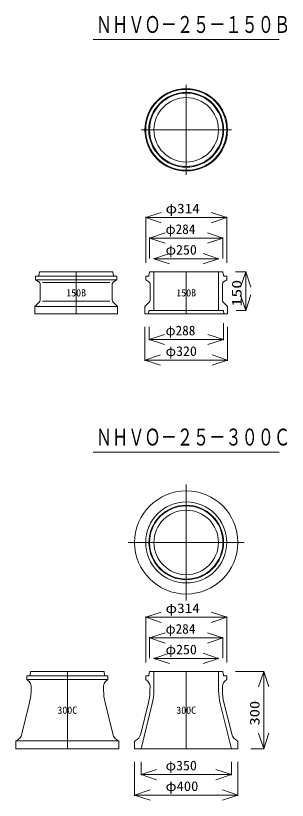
# Model space of a CAD drawing. Units: millimetres, scale not verified. Extents: x -6861 to 6861, y -5221 to 5221.
# Drawn here: x -3386 to -2334, y -1037 to 2005 of the extents above; entities that cross this region are included whole.
import ezdxf
from ezdxf.enums import TextEntityAlignment as Align

# ---------------------------------------------------------------- set-up
doc = ezdxf.new("R2010")
doc.units = ezdxf.units.MM
doc.header["$LTSCALE"] = 20
for name, color, linetype, lineweight in [('0-0_0', 7, 'Continuous', 18), ('0-4_TEMP', 3, 'Continuous', 18), ('0-5_細線', 7, 'Continuous', 18)]:
    doc.layers.add(name, color=color, linetype=linetype, lineweight=lineweight)
doc.layers.add('0-8_注釈', color=1, linetype='Continuous')
doc.styles.add('ＭＳ ゴシック', font='')
doc.styles.get('ＭＳ ゴシック').set_extended_font_data('MS Gothic')

msp = doc.modelspace()

# ---------------------------------------------------------------- linework, layer by layer
at = {"layer": '0-0_0'}
for p, q in [((-3085.84, 1912.64), (-2365.84, 1912.64)), ((-2725.84, 1737.64), (-2725.84, 1387.64)), ((-2900.84, 1562.64), (-2550.84, 1562.64)), ((-2882.84, 1222.64), (-2822.84, 1242.64)), ((-2882.84, 1046.44), (-2882.84, 1224.93)), ((-2882.84, 1222.64), (-2568.84, 1222.64)), ((-2882.84, 1222.64), (-2822.84, 1202.64)), ((-2568.84, 1222.64), (-2628.84, 1242.64)), ((-2568.84, 1222.64), (-2628.84, 1202.64)), ((-2568.84, 1046.44), (-2568.84, 1224.93)), ((-2867.84, 1142.64), (-2807.84, 1162.64)), ((-2583.84, 1142.64), (-2643.84, 1162.64)), ((-2867.84, 1063.44), (-2867.84, 1144.93)), ((-2867.84, 1142.64), (-2583.84, 1142.64)), ((-2867.84, 1142.64), (-2807.84, 1122.64)), ((-2583.84, 1142.64), (-2643.84, 1122.64)), ((-2583.84, 1063.44), (-2583.84, 1144.93)), ((-2850.84, 1062.64), (-2790.84, 1082.64)), ((-2600.84, 1062.64), (-2660.84, 1082.64)), ((-2850.84, 1063.44), (-2850.84, 1064.93)), ((-2600.84, 1062.64), (-2850.84, 1062.64)), ((-2850.84, 1062.64), (-2790.84, 1042.64)), ((-2600.84, 1062.64), (-2660.84, 1042.64)), ((-2600.84, 1063.44), (-2600.84, 1064.93)), ((-2534.72, 1012.64), (-2493.17, 1012.64)), ((-2495.46, 1012.64), (-2515.46, 952.64)), ((-2495.46, 1012.64), (-2495.46, 862.64)), ((-2495.46, 1012.64), (-2475.46, 952.64)), ((-2495.46, 862.64), (-2515.46, 922.64)), ((-2495.46, 862.64), (-2475.46, 922.64)), ((-2532.76, 862.64), (-2493.17, 862.64)), ((-2885.84, 798.84), (-2885.84, 667.36)), ((-2869.84, 798.84), (-2869.84, 747.36)), ((-2581.84, 812.84), (-2581.84, 747.36)), ((-2565.84, 798.84), (-2565.84, 667.36)), ((-2869.84, 749.64), (-2809.84, 769.64)), ((-2581.84, 749.64), (-2641.84, 769.64)), ((-2869.84, 749.64), (-2581.84, 749.64)), ((-2869.84, 749.64), (-2809.84, 729.64)), ((-2581.84, 749.64), (-2641.84, 729.64)), ((-2885.84, 669.64), (-2825.84, 689.64)), ((-2885.84, 669.64), (-2565.84, 669.64)), ((-2885.84, 669.64), (-2825.84, 649.64)), ((-2565.84, 669.64), (-2625.84, 689.64)), ((-2565.84, 669.64), (-2625.84, 649.64)), ((-3085.84, 312.64), (-2365.84, 312.64)), ((-2725.84, 187.64), (-2725.84, -262.36)), ((-2950.84, -37.36), (-2500.84, -37.36)), ((-2882.84, -327.36), (-2822.84, -307.36)), ((-2882.84, -503.56), (-2882.84, -325.07)), ((-2882.84, -327.36), (-2568.84, -327.36)), ((-2882.84, -327.36), (-2822.84, -347.36)), ((-2568.84, -327.36), (-2628.84, -307.36)), ((-2568.84, -327.36), (-2628.84, -347.36)), ((-2568.84, -503.56), (-2568.84, -325.07)), ((-2867.84, -407.36), (-2807.84, -387.36)), ((-2583.84, -407.36), (-2643.84, -387.36)), ((-2867.84, -486.56), (-2867.84, -405.07)), ((-2867.84, -407.36), (-2583.84, -407.36)), ((-2867.84, -407.36), (-2807.84, -427.36)), ((-2583.84, -407.36), (-2643.84, -427.36)), ((-2583.84, -486.56), (-2583.84, -405.07)), ((-2850.84, -487.36), (-2790.84, -467.36)), ((-2850.84, -486.56), (-2850.84, -485.07)), ((-2600.84, -487.36), (-2660.84, -467.36)), ((-2600.84, -486.56), (-2600.84, -485.07)), ((-2850.84, -487.36), (-2600.84, -487.36)), ((-2850.84, -487.36), (-2790.84, -507.36)), ((-2600.84, -487.36), (-2660.84, -507.36)), ((-2534.77, -537.36), (-2423.56, -537.36)), ((-2425.84, -537.36), (-2445.84, -597.36)), ((-2425.84, -537.36), (-2425.84, -837.36)), ((-2425.84, -537.36), (-2405.84, -597.36)), ((-2425.84, -837.36), (-2445.84, -777.36)), ((-2425.84, -837.36), (-2405.84, -777.36)), ((-2475.04, -837.36), (-2423.56, -837.36)), ((-2925.84, -888.16), (-2925.84, -1019.64)), ((-2900.84, -888.16), (-2900.84, -939.64)), ((-2550.84, -888.16), (-2550.84, -939.64)), ((-2525.84, -888.16), (-2525.84, -1019.64)), ((-2900.84, -937.36), (-2840.84, -917.36)), ((-2900.84, -937.36), (-2550.84, -937.36)), ((-2900.84, -937.36), (-2840.84, -957.36)), ((-2550.84, -937.36), (-2610.84, -917.36)), ((-2550.84, -937.36), (-2610.84, -957.36)), ((-2925.84, -1017.36), (-2865.84, -997.36)), ((-2525.84, -1017.36), (-2585.84, -997.36)), ((-2525.84, -1017.36), (-2925.84, -1017.36)), ((-2925.84, -1017.36), (-2865.84, -1037.36)), ((-2525.84, -1017.36), (-2585.84, -1037.36))]:
    msp.add_line(p, q, dxfattribs=at)
for centre, radius in [((-2725.84, 1562.64), 160), ((-2725.84, 1562.64), 157), ((-2725.84, 1562.64), 145), ((-2725.84, 1562.64), 142), ((-2725.84, 1562.64), 125), ((-2725.84, -37.36), 200), ((-2725.84, -37.36), 157), ((-2725.84, -37.36), 144.5), ((-2725.84, -37.36), 142), ((-2725.84, -37.36), 125)]:
    msp.add_circle(centre, radius, dxfattribs=at)
at = {"layer": '0-4_TEMP'}
for p, q in [((-3152.09, 1012.64), (-3152.09, 849.64)), ((-2725.84, 1012.64), (-2725.84, 849.64)), ((-3186.36, -537.36), (-3186.36, -837.36)), ((-2725.84, -537.36), (-2725.84, -837.36))]:
    msp.add_line(p, q, dxfattribs=at)
at = {"layer": '0-5_細線'}
for p, q in [((-3296.8, 997.29), (-3294.38, 1010.99)), ((-3292.41, 1012.64), (-3011.77, 1012.64)), ((-3007.38, 997.29), (-3009.8, 1010.99)), ((-2870.55, 997.29), (-2868.13, 1010.99)), ((-2866.17, 1012.64), (-2585.52, 1012.64)), ((-2850.84, 1012.64), (-2850.84, 862.64)), ((-2600.84, 1012.64), (-2600.84, 862.64)), ((-2581.13, 997.29), (-2583.55, 1010.99)), ((-3309.09, 995.64), (-3152.09, 995.64)), ((-3309.09, 995.64), (-3309.09, 980.64)), ((-3309.09, 980.64), (-3152.09, 980.64)), ((-3297.02, 973.54), (-3309.09, 980.64)), ((-2995.09, 995.64), (-3152.09, 995.64)), ((-2995.09, 980.64), (-3152.09, 980.64)), ((-2995.09, 980.64), (-3007.16, 973.54)), ((-2995.09, 995.64), (-2995.09, 980.64)), ((-2882.84, 995.64), (-2882.84, 980.64)), ((-2882.84, 995.64), (-2872.52, 995.64)), ((-2870.77, 973.54), (-2882.84, 980.64)), ((-2568.84, 980.64), (-2580.91, 973.54)), ((-2568.84, 995.64), (-2579.17, 995.64)), ((-2568.84, 995.64), (-2568.84, 980.64)), ((-3292.09, 901.78), (-3292.09, 964.92)), ((-3282.09, 970.64), (-3152.09, 970.64)), ((-3022.09, 970.64), (-3152.09, 970.64)), ((-3012.09, 964.92), (-3012.09, 901.78)), ((-2865.84, 901.78), (-2865.84, 964.92)), ((-2585.84, 964.92), (-2585.84, 901.78)), ((-3312.09, 877.64), (-3295.02, 894.71)), ((-3282.09, 897.64), (-3152.09, 897.64)), ((-3022.09, 897.64), (-3152.09, 897.64)), ((-2885.84, 877.64), (-2868.77, 894.71)), ((-2582.91, 894.71), (-2565.84, 877.64)), ((-3312.09, 877.64), (-3152.09, 877.64)), ((-3312.09, 877.64), (-3312.09, 849.64)), ((-2992.09, 877.64), (-3152.09, 877.64)), ((-2885.84, 877.64), (-2885.84, 849.64)), ((-2870.1, 860.95), (-2871.84, 849.64)), ((-2868.13, 862.64), (-2725.84, 862.64)), ((-2583.56, 862.64), (-2725.84, 862.64)), ((-2581.58, 860.95), (-2579.84, 849.64)), ((-2565.84, 877.64), (-2565.84, 849.64)), ((-3312.09, 849.64), (-2992.09, 849.64)), ((-2885.84, 849.64), (-2565.84, 849.64)), ((-3330.61, -552.65), (-3328.61, -539.07)), ((-3326.63, -537.36), (-3046.09, -537.36)), ((-3044.11, -539.07), (-3042.11, -552.65)), ((-2870.09, -552.65), (-2868.09, -539.07)), ((-2866.12, -537.36), (-2585.57, -537.36)), ((-2851.21, -611.69), (-2850.84, -537.36)), ((-2600.47, -611.69), (-2600.84, -537.36)), ((-2583.59, -539.07), (-2581.59, -552.65)), ((-3343.36, -554.36), (-3332.59, -554.36)), ((-3343.36, -554.36), (-3343.36, -567.55)), ((-3339.93, -569.36), (-3186.36, -569.36)), ((-3328.74, -554.36), (-3186.36, -554.36)), ((-3043.98, -554.36), (-3186.36, -554.36)), ((-3032.79, -569.36), (-3186.36, -569.36)), ((-3029.36, -554.36), (-3040.13, -554.36)), ((-3029.36, -554.36), (-3029.36, -567.56)), ((-2882.84, -554.36), (-2882.84, -567.55)), ((-2882.84, -554.36), (-2872.07, -554.36)), ((-2568.84, -554.36), (-2579.62, -554.36)), ((-2568.84, -554.36), (-2568.84, -567.56)), ((-3326.65, -596.4), (-3326.73, -611.62)), ((-3045.98, -611.65), (-3046.05, -596.4)), ((-2866.14, -596.4), (-2866.21, -611.62)), ((-2585.46, -611.65), (-2585.54, -596.4)), ((-3332.59, -658.67), (-3362.59, -779.91)), ((-3010.12, -779.91), (-3040.18, -658.47)), ((-2872.07, -658.67), (-2902.08, -779.91)), ((-2900.84, -837.36), (-2857.51, -662.27)), ((-2550.84, -837.36), (-2594.18, -662.27)), ((-2549.61, -779.91), (-2579.66, -658.47)), ((-3386.36, -807.36), (-3186.36, -807.36)), ((-3386.36, -809.32), (-3386.36, -837.36)), ((-2986.36, -807.36), (-3186.36, -807.36)), ((-2986.36, -809.32), (-2986.36, -837.36)), ((-2925.84, -809.32), (-2925.84, -837.36)), ((-2525.84, -809.32), (-2525.84, -837.36)), ((-3386.36, -837.36), (-2986.36, -837.36)), ((-2925.84, -837.36), (-2525.84, -837.36))]:
    msp.add_line(p, q, dxfattribs=at)
msp.add_lwpolyline([(-3009.16, 894.71), (-2992.09, 877.64), (-2992.09, 849.64)], dxfattribs=at)
for centre, radius, start, end in [((-3292.41, 1010.64), 2, 90, 169.991), ((-3011.77, 1010.64), 2, 10.009, 90), ((-2866.17, 1010.64), 2, 90, 169.991), ((-2585.52, 1010.64), 2, 10.009, 90), ((-3298.77, 997.64), 2, 270, 349.991), ((-3005.41, 997.64), 2, 190.009, 270), ((-2872.52, 997.64), 2, 270, 349.991), ((-2579.17, 997.64), 2, 190.009, 270), ((-3302.09, 964.92), 10, 0, 59.534), ((-3002.09, 964.92), 10, 120.466, 180), ((-2875.84, 964.92), 10, 0, 59.534), ((-2575.84, 964.92), 10, 120.466, 180), ((-3302.09, 901.78), 10, 315, 0), ((-3002.09, 901.78), 10, 180, 225), ((-2875.84, 901.78), 10, 315, 0), ((-2575.84, 901.78), 10, 180, 225), ((-2868.13, 860.64), 2, 90, 171.253), ((-2583.56, 860.64), 2, 8.747, 90), ((-3326.63, -539.36), 2, 90, 171.634), ((-3046.09, -539.36), 2, 8.366, 90), ((-2866.12, -539.36), 2, 90, 171.634), ((-2585.57, -539.36), 2, 8.366, 90), ((-3340.36, -567.55), 3, 180, 240.41), ((-3356.65, -596.25), 30, 359.713, 60.41), ((-3332.59, -552.36), 2, 270, 351.633), ((-3016.05, -596.25), 30, 119.608, 180.287), ((-3040.13, -552.36), 2, 188.367, 270), ((-3032.36, -567.56), 3, 299.608, 0), ((-2879.84, -567.55), 3, 180, 240.41), ((-2896.14, -596.25), 30, 359.713, 60.41), ((-2872.07, -552.36), 2, 270, 351.633), ((-2555.54, -596.25), 30, 119.608, 180.287), ((-2579.62, -552.36), 2, 188.367, 270), ((-2571.84, -567.56), 3, 299.608, 0), ((-3526.73, -610.62), 200, 346.099, 1.51), ((-3066.21, -610.62), 200, 346.099, 1.51), ((-2845.98, -610.65), 200, 180.287, 193.833), ((-3066.21, -610.62), 215, 346.099, 359.713), ((-2385.47, -610.62), 215, 180.287, 193.901), ((-2385.47, -610.65), 200, 180.287, 193.833), ((-3401.42, -770.3), 40, 294.84, 346.099), ((-2971.3, -770.3), 40, 193.901, 245.161), ((-2940.91, -770.3), 40, 294.84, 346.099), ((-2510.78, -770.3), 40, 193.901, 245.161), ((-3383.36, -809.32), 3, 114.838, 179.998), ((-2989.36, -809.32), 3, 0.002, 65.162), ((-2922.84, -809.32), 3, 114.838, 179.998), ((-2528.84, -809.32), 3, 0.002, 65.162)]:
    msp.add_arc(centre, radius, start, end, dxfattribs=at)

# ---------------------------------------------------------------- texts
at = {"layer": '0-0_0', "style": 'ＭＳ ゴシック'}
for s, height, width, p in [('ＮＨＶＯ－２５－１５０Ｂ', 65.69, 0.7, (-3075.84, 1918.68)), ('φ314', 37.54, 1.15, (-2805.84, 1227.52)), ('φ250', 37.54, 1.05, (-2805.84, 1067.52)), ('φ320', 37.54, 1.05, (-2805.84, 674.52)), ('ＮＨＶＯ－２５－３００Ｃ', 65.69, 0.7, (-3075.84, 318.68)), ('φ314', 37.54, 1.15, (-2805.84, -322.48)), ('φ250', 37.54, 1.05, (-2805.84, -482.48)), ('φ350', 37.54, 1.05, (-2805.84, -932.48)), ('φ400', 37.54, 1.1, (-2805.84, -1012.48))]:
    msp.add_text(s, height=height, dxfattribs=dict(at, width=width)).set_placement(p, align=Align.BOTTOM_LEFT)
for s, p in [('φ284', (-2805.84, 1147.52)), ('φ288', (-2805.84, 754.52)), ('φ284', (-2805.84, -402.48))]:
    msp.add_text(s, height=37.54, dxfattribs=at).set_placement(p, align=Align.BOTTOM_LEFT)
for s, width, p in [('150', 1.35, (-2500.34, 877.64)), ('300', 1.25, (-2430.72, -747.36))]:
    msp.add_text(s, height=37.54, rotation=90, dxfattribs=dict(at, width=width)).set_placement(p, align=Align.BOTTOM_LEFT)
at = {"layer": '0-8_注釈', "style": 'ＭＳ ゴシック'}
for s, p in [('150B', (-3190.49, 908.1)), ('150B', (-2764.24, 908.1)), ('300C', (-3224.76, -710.4)), ('300C', (-2764.24, -710.4))]:
    msp.add_text(s, height=28.15, dxfattribs=at).set_placement(p, align=Align.BOTTOM_LEFT)

doc.saveas('drawing.dxf')
